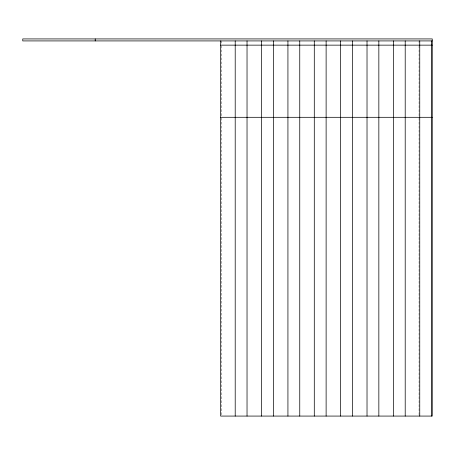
<?xml version="1.0" encoding="UTF-8"?>
<svg xmlns="http://www.w3.org/2000/svg" width="455" height="455" viewBox="0 0 455 455"><rect width="100%" height="100%" fill="white"/><g stroke="black" fill="none" stroke-linecap="round" stroke-linejoin="round"><path stroke-width="0.34" stroke-dasharray="2.27 1.71" d="M419.066 40.916L419.066 44.436M419.066 45.847L419.066 116.599M419.066 118.016L419.066 415.364M221.346 40.916L221.346 44.436M221.346 45.847L221.346 116.599M221.346 118.016L221.346 415.364"/><path stroke-width="0.68" d="M432.25 40.916L22.75 40.916L22.761 38.925L432.25 38.925L432.25 416.075L220.664 416.075L220.664 40.916M220.664 45.142L432.25 45.142M220.664 117.305L432.25 117.305M431.573 40.916L431.573 416.075M419.749 40.916L419.749 416.075M405.206 40.916L405.206 416.075M393.382 40.916L393.382 416.075M378.844 40.916L378.844 416.075M367.02 40.916L367.02 416.075M352.483 40.916L352.483 416.075M340.659 40.916L340.659 416.075M326.121 40.916L326.121 416.075M314.291 40.916L314.291 416.075M299.754 40.916L299.754 416.075M287.93 40.916L287.93 416.075M273.392 40.916L273.392 416.075M261.568 40.916L261.568 416.075M247.031 40.916L247.031 416.075M235.207 40.916L235.207 416.075M95.214 38.925L95.214 40.916"/></g></svg>
